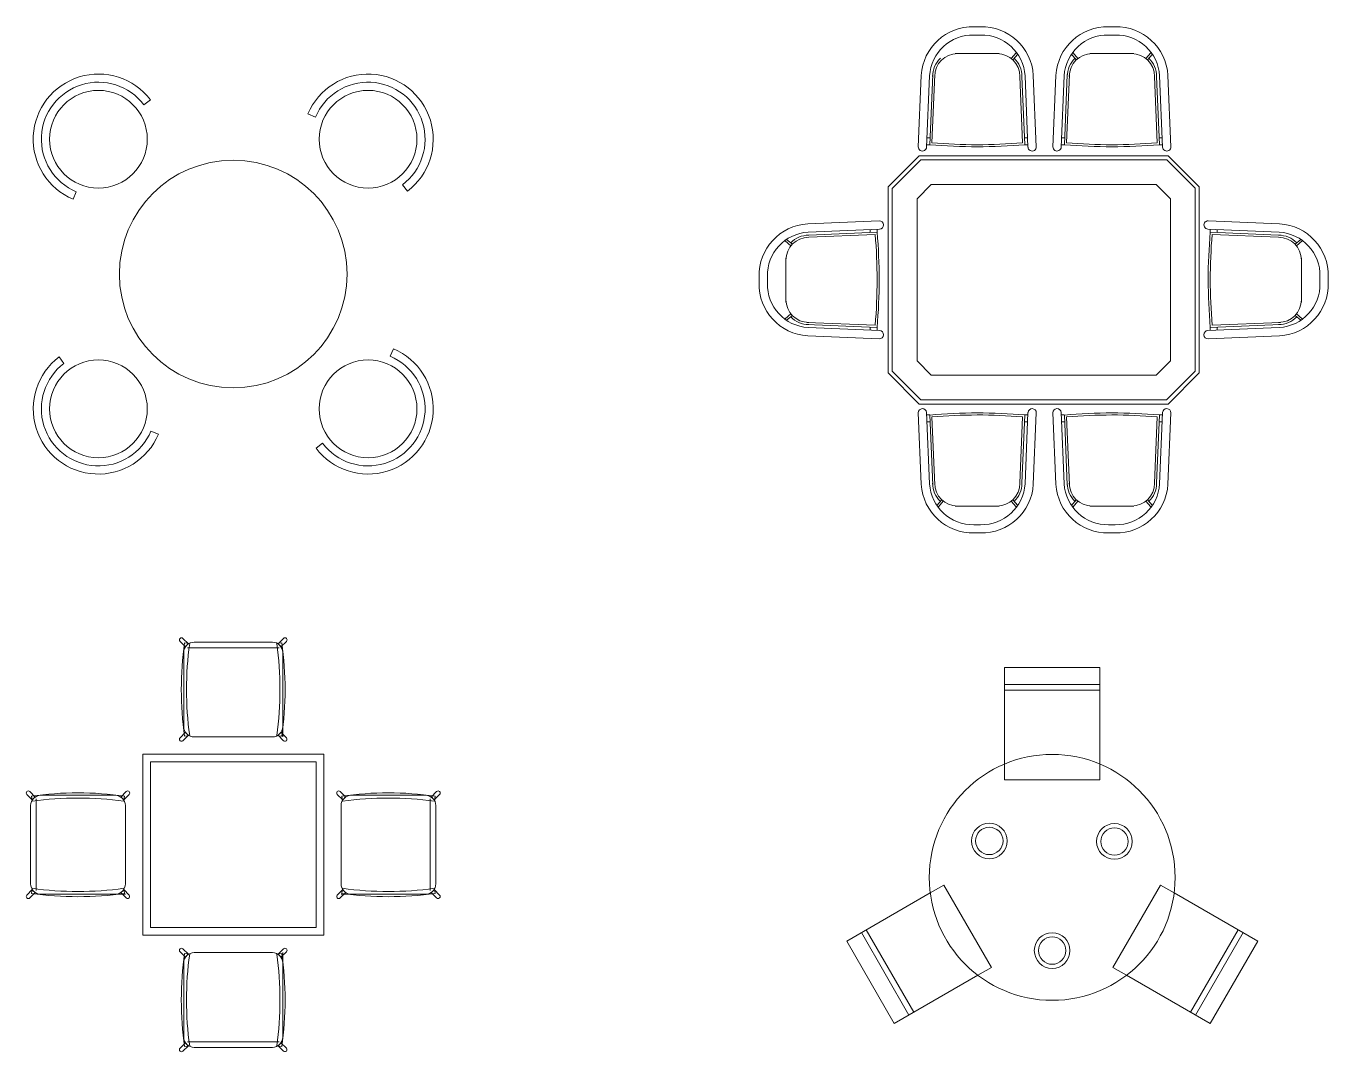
# Model space of a CAD drawing. Header units: millimetres. Extents: x 15905 to 65459, y 54615 to 76704.
# Drawn here: x 42190 to 48485, y 61140 to 66097 of the extents above; entities that cross this region are included whole.
import ezdxf

# ---------------------------------------------------------------- set-up
doc = ezdxf.new("R2010")
doc.units = ezdxf.units.MM
doc.layers.add('Столы', color=250, linetype='Continuous', lineweight=5)

# ---------------------------------------------------------------- blocks, each defined once
blk = doc.blocks.new('ОГ013 на6 персон стол1200х1505')
for p, q in [((-1056.3, 773), (-1089.2, 773)), ((-405.9, 773), (-438.8, 773)), ((-1056.8, 733), (-1088.8, 733)), ((-406.4, 733), (-438.3, 733)), ((-967.3, 643.1), (-1180.1, 643.1)), ((-908.4, 618.9), (-884.9, 646.5)), ((-900.8, 612.4), (-877.3, 640)), ((-594.4, 612.4), (-617.9, 640)), ((-586.8, 618.9), (-610.3, 646.5)), ((-316.9, 643.1), (-529.6, 643.1)), ((-258, 618.9), (-234.5, 646.5)), ((-250.4, 612.4), (-226.9, 640)), ((-1343.5, 538), (-1357.8, 193)), ((-1303.5, 535.9), (-1317.8, 191.3)), ((-1288.3, 542.7), (-1302.4, 202.9)), ((-1278.3, 542.1), (-1292, 212.3)), ((-866.9, 532.8), (-853.6, 212.1)), ((-856.9, 533), (-843.2, 203)), ((-842.1, 535.9), (-827.8, 191.3)), ((-802.2, 538), (-787.8, 193)), ((-693, 538), (-707.4, 193)), ((-653.1, 535.9), (-667.4, 191.3)), ((-637.9, 542.7), (-652, 202.9)), ((-627.9, 542.1), (-641.6, 212.3)), ((-216.5, 532.8), (-203.2, 212.1)), ((-206.5, 533), (-192.8, 203)), ((-191.7, 535.9), (-177.3, 191.3)), ((-151.7, 538), (-137.4, 193)), ((-1317.8, 203), (-1302.8, 203)), ((-1316.4, 235.6), (-1301.5, 235.6)), ((-829.2, 235.6), (-844.2, 235.6)), ((-827.8, 203), (-842.8, 203)), ((-667.4, 203), (-652.4, 203)), ((-666, 235.6), (-651, 235.6)), ((-178.8, 235.6), (-193.7, 235.6)), ((-177.3, 203), (-192.4, 203)), ((-1354, 150), (-1504, 0)), ((-1484, -8.3), (-1345.7, 130)), ((-150, 150), (-1354, 150)), ((-1345.7, 130), (-157.7, 130)), ((-157.7, 130), (-20, -7.7)), ((0, 0), (-150, 150)), ((-1504, 0), (-1504, -900)), ((-1364, -58), (-1296, 10)), ((-1296, 10), (-208, 10)), ((-208, 10), (-140, -58)), ((0, -900), (0, 0)), ((-1484, -891.7), (-1484, -8.3)), ((-1364, -842), (-1364, -58)), ((-140, -58), (-140, -842)), ((-20, -7.7), (-20, -891.1)), ((-1891.9, -179.3), (-1547, -165)), ((388, -179.3), (43, -165)), ((-1889.9, -219.3), (-1545.3, -205)), ((-1887, -234.1), (-1556.9, -220.4)), ((-1886.8, -244.1), (-1566.1, -230.8)), ((-1589.6, -206.4), (-1589.6, -221.4)), ((-1557, -205), (-1557, -220)), ((385.9, -219.3), (41.3, -205)), ((53, -205), (53, -220)), ((383, -234.1), (53, -220.4)), ((382.8, -244.1), (62.1, -230.8)), ((85.6, -206.4), (85.6, -221.4)), ((-1972.9, -285.6), (-2000.5, -262.1)), ((-1966.4, -278), (-1994, -254.5)), ((462.4, -278), (490, -254.5)), ((468.9, -285.6), (496.5, -262.1)), ((-1997.1, -344.5), (-1997.1, -557.2)), ((493.1, -344.5), (493.1, -557.2)), ((-2127, -433.5), (-2127, -466.4)), ((-2086.9, -434), (-2086.9, -466)), ((583, -434), (583, -466)), ((623, -433.5), (623, -466.4)), ((-1972.9, -614.4), (-2000.5, -637.9)), ((-1966.4, -622), (-1994, -645.5)), ((462.4, -622), (490, -645.5)), ((468.9, -614.4), (496.5, -637.9)), ((-1896.7, -665.5), (-1556.9, -679.6)), ((-1896.1, -655.5), (-1566.3, -669.2)), ((-1889.9, -680.7), (-1545.3, -695)), ((-1589.6, -693.6), (-1589.6, -678.6)), ((-1557, -695), (-1557, -680)), ((385.9, -680.7), (41.3, -695)), ((392.7, -665.5), (52.9, -679.6)), ((53, -695), (53, -680)), ((392.1, -655.5), (62.3, -669.2)), ((85.6, -693.6), (85.6, -678.6)), ((-1891.9, -720.7), (-1547, -735)), ((388, -720.7), (43, -735)), ((-1296, -910), (-1364, -842)), ((-140, -842), (-208, -910)), ((-1504, -900), (-1354, -1050)), ((-1345.7, -1030), (-1484, -891.7)), ((-208, -910), (-1296, -910)), ((-20, -891.1), (-158, -1029.1)), ((-150, -1050), (0, -900)), ((-1354, -1050), (-150, -1050)), ((-158, -1029.1), (-1345.7, -1030)), ((-1343.5, -1438), (-1357.8, -1093)), ((-1303.5, -1435.9), (-1317.8, -1091.3)), ((-1317.8, -1103), (-1302.8, -1103)), ((-1288.3, -1442.7), (-1302.4, -1102.9)), ((-1278.3, -1442.1), (-1292, -1112.3)), ((-866.9, -1432.8), (-853.6, -1112.1)), ((-856.9, -1433), (-843.2, -1103)), ((-827.8, -1103), (-842.8, -1103)), ((-842.1, -1435.9), (-827.8, -1091.3)), ((-802.2, -1438), (-787.8, -1093)), ((-693, -1438), (-707.4, -1093)), ((-653.1, -1435.9), (-667.4, -1091.3)), ((-667.4, -1103), (-652.4, -1103)), ((-637.9, -1442.7), (-652, -1102.9)), ((-627.9, -1442.1), (-641.6, -1112.3)), ((-216.5, -1432.8), (-203.2, -1112.1)), ((-206.5, -1433), (-192.8, -1103)), ((-177.3, -1103), (-192.4, -1103)), ((-191.7, -1435.9), (-177.3, -1091.3)), ((-151.7, -1438), (-137.4, -1093)), ((-1316.4, -1135.6), (-1301.5, -1135.6)), ((-829.2, -1135.6), (-844.2, -1135.6)), ((-666, -1135.6), (-651, -1135.6)), ((-178.8, -1135.6), (-193.7, -1135.6)), ((-1244.8, -1512.4), (-1268.3, -1540)), ((-1237.2, -1518.9), (-1260.7, -1546.5)), ((-967.3, -1543.1), (-1180.1, -1543.1)), ((-908.4, -1518.9), (-884.9, -1546.5)), ((-900.8, -1512.4), (-877.3, -1540)), ((-594.4, -1512.4), (-617.9, -1540)), ((-586.8, -1518.9), (-610.3, -1546.5)), ((-316.9, -1543.1), (-529.6, -1543.1)), ((-258, -1518.9), (-234.5, -1546.5)), ((-250.4, -1512.4), (-226.9, -1540)), ((-1056.8, -1633), (-1088.8, -1633)), ((-406.4, -1633), (-438.3, -1633)), ((-1056.3, -1673), (-1089.2, -1673)), ((-405.9, -1673), (-438.8, -1673))]:
    blk.add_line(p, q)
for centre, radius, start, end in [((-1093.9, 523), 250, 88.61126, 176.56078), ((-1051.7, 523), 250, 3.43926, 91.39105), ((-443.4, 523), 250, 88.61126, 176.56078), ((-401.3, 523), 250, 3.43926, 91.39105), ((-1093.9, 523), 210, 88.6114, 176.56086), ((-1051.7, 523), 210, 3.43919, 91.39135), ((-443.4, 523), 210, 88.6114, 176.56086), ((-401.3, 523), 210, 3.43919, 91.39135), ((-1168.6, 533), 110.1, 90, 180), ((-977.1, 533), 110.1, 0, 90), ((-518.1, 533), 110.1, 90, 180), ((-326.6, 533), 110.1, 0, 90), ((-1168.6, 533), 120.1, 133.34685, 180), ((-977.1, 533), 120.1, 0, 46.64968), ((-518.1, 533), 120.1, 133.34685, 180), ((-326.6, 533), 120.1, 0, 46.64968), ((-1337.8, 192.2), 20, 177.6224, 357.6224), ((-1071.6, 2814), 2621.1, 264.94777, 275.00659), ((-1071.6, 2814), 2611.1, 265.15612, 274.78861), ((-807.8, 192.2), 20, 182.37879, 2.37879), ((-687.4, 192.2), 20, 177.6224, 357.6224), ((-421.1, 2814), 2621.1, 264.94777, 275.00659), ((-421.1, 2814), 2611.1, 265.15612, 274.78861), ((-157.4, 192.2), 20, 182.37879, 2.37879), ((-1877, -428.9), 250, 93.43926, 181.39105), ((-1546.1, -185), 20, 272.37879, 92.37879), ((42.2, -185), 20, 87.62121, 267.62121), ((373, -428.9), 250, 358.60895, 86.56074), ((-1877, -428.9), 210, 93.43919, 181.39135), ((-1887, -354.2), 110.1, 90, 180), ((-1887, -354.2), 120.1, 90, 136.64968), ((-4168, -448.7), 2611.1, 355.15612, 4.78861), ((-4168, -448.7), 2621.1, 354.94777, 5.00659), ((2664, -448.7), 2621.1, 174.99341, 185.05223), ((2664, -448.7), 2611.1, 175.21139, 184.84388), ((383, -354.2), 120.1, 43.35032, 90), ((383, -354.2), 110.1, 0, 90), ((373, -428.9), 210, 358.60865, 86.56081), ((-1877, -471.1), 250, 178.61126, 266.56078), ((-1877, -471.1), 210, 178.6114, 266.56086), ((373, -471.1), 210, 273.43914, 1.3886), ((373, -471.1), 250, 273.43922, 1.38874), ((-1887, -545.8), 110.1, 180, 270), ((383, -545.8), 110.1, 270, 0), ((-1887, -545.8), 120.1, 223.34685, 270), ((383, -545.8), 120.1, 270, 316.65315), ((-1546.1, -715), 20, 267.6224, 87.6224), ((42.2, -715), 20, 92.3776, 272.3776), ((-1337.8, -1092.2), 20, 2.3776, 182.3776), ((-1071.6, -3714), 2621.1, 84.99341, 95.05223), ((-1071.6, -3714), 2611.1, 85.21139, 94.84388), ((-807.8, -1092.2), 20, 357.62121, 177.62121), ((-687.4, -1092.2), 20, 2.3776, 182.3776), ((-421.1, -3714), 2621.1, 84.99341, 95.05223), ((-421.1, -3714), 2611.1, 85.21139, 94.84388), ((-157.4, -1092.2), 20, 357.62121, 177.62121), ((-1093.9, -1423), 250, 183.43922, 271.38874), ((-1093.9, -1423), 210, 183.43914, 271.3886), ((-1168.6, -1433), 120.1, 180, 226.65315), ((-1168.6, -1433), 110.1, 180, 270), ((-1051.7, -1423), 250, 268.60895, 356.56074), ((-1051.7, -1423), 210, 268.60865, 356.56081), ((-977.1, -1433), 110.1, 270, 0), ((-977.1, -1433), 120.1, 313.35032, 0), ((-443.4, -1423), 250, 183.43922, 271.38874), ((-443.4, -1423), 210, 183.43914, 271.3886), ((-518.1, -1433), 120.1, 180, 226.65315), ((-518.1, -1433), 110.1, 180, 270), ((-401.3, -1423), 250, 268.60895, 356.56074), ((-401.3, -1423), 210, 268.60865, 356.56081), ((-326.6, -1433), 110.1, 270, 0), ((-326.6, -1433), 120.1, 313.35032, 0)]:
    blk.add_arc(centre, radius, start, end)
blk = doc.blocks.new('ОГ016 на4персон столR550')
for p, q in [((-431.7, 817.8), (-400.3, 841.6)), ((397.4, 758.5), (361.1, 773.8)), ((-758.5, 397.4), (-773.8, 361.1)), ((817.8, 431.7), (841.6, 400.3)), ((758.5, -397.4), (773.8, -361.1)), ((-817.8, -431.7), (-841.6, -400.3)), ((-397.4, -758.5), (-361.1, -773.8)), ((431.7, -817.8), (400.3, -841.6))]:
    blk.add_line(p, q)
for centre in [(-651.4, 651.4), (651.4, 651.4), (-651.4, -651.4), (651.4, -651.4)]:
    blk.add_circle(centre, 236.2)
at = {"ltscale": 0.5}
blk.add_circle((0, 0), 550, dxfattribs=at)
for centre, radius, start, end in [((-651.4, 651.4), 315, 37.13608, 247.13608), ((651.4, 651.4), 315, 307.13608, 157.13608), ((-651.4, 651.4), 275.6, 37.13608, 247.13608), ((651.4, 651.4), 275.6, 307.13608, 157.13608), ((651.4, -651.4), 315, 217.13608, 67.13608), ((-651.4, -651.4), 315, 127.13608, 337.13608), ((-651.4, -651.4), 275.6, 127.13608, 337.13608), ((651.4, -651.4), 275.6, 217.13608, 67.13608)]:
    blk.add_arc(centre, radius, start, end)
blk = doc.blocks.new('ОГ022 на4персон стол875х875')
for p, q in [((-694.6, 545.4), (-668.2, 519.1)), ((-654.1, 533.2), (-680.4, 559.6)), ((-647.7, 534.4), (-672.4, 537.9)), ((-216, 514), (-659, 514)), ((-626.5, 541.5), (-248.5, 541.5)), ((-227.3, 534.4), (-202.6, 537.9)), ((-194.6, 559.6), (-220.9, 533.2)), ((-206.8, 519.1), (-180.4, 545.4)), ((-676.5, 133.5), (-676.5, 491.5)), ((-198.5, 491.5), (-198.5, 83.5)), ((-198.5, 83.5), (-198.5, 133.5)), ((-694.6, 79.6), (-668.2, 105.9)), ((-654.1, 91.8), (-680.4, 65.4)), ((-647.7, 90.6), (-672.4, 87.1)), ((-248.5, 83.5), (-626.5, 83.5)), ((-227.3, 90.6), (-202.6, 87.1)), ((-194.6, 65.4), (-220.9, 91.8)), ((-206.8, 105.9), (-180.4, 79.6)), ((-875, -875), (-875, 0)), ((-875, 0), (0, 0)), ((0, 0), (0, -875)), ((-837.5, -837.5), (-837.5, -37.5)), ((-837.5, -37.5), (-37.5, -37.5)), ((-37.5, -37.5), (-37.5, -837.5)), ((-1420.4, -180.4), (-1394.1, -206.8)), ((-954.6, -180.4), (-980.9, -206.8)), ((79.6, -180.4), (105.9, -206.8)), ((545.4, -180.4), (519.1, -206.8)), ((-1408.2, -220.9), (-1434.6, -194.6)), ((-1416.5, -248.5), (-1416.5, -626.5)), ((-1409.4, -227.3), (-1412.9, -202.6)), ((-1389, -659), (-1389, -216)), ((-1008.5, -198.5), (-1366.5, -198.5)), ((-966.8, -220.9), (-940.4, -194.6)), ((-965.6, -227.3), (-962.1, -202.6)), ((-958.5, -626.5), (-958.5, -248.5)), ((91.8, -220.9), (65.4, -194.6)), ((83.5, -626.5), (83.5, -248.5)), ((90.6, -227.3), (87.1, -202.6)), ((133.5, -198.5), (491.5, -198.5)), ((514, -659), (514, -216)), ((533.2, -220.9), (559.6, -194.6)), ((534.4, -227.3), (537.9, -202.6)), ((541.5, -248.5), (541.5, -626.5)), ((-1434.6, -680.4), (-1408.2, -654.1)), ((-1394.1, -668.2), (-1420.4, -694.6)), ((-1409.4, -647.7), (-1412.9, -672.4)), ((-1366.5, -676.5), (-958.5, -676.5)), ((-958.5, -676.5), (-1008.5, -676.5)), ((-980.9, -668.2), (-954.6, -694.6)), ((-940.4, -680.4), (-966.8, -654.1)), ((-965.6, -647.7), (-962.1, -672.4)), ((65.4, -680.4), (91.8, -654.1)), ((105.9, -668.2), (79.6, -694.6)), ((491.5, -676.5), (83.5, -676.5)), ((83.5, -676.5), (133.5, -676.5)), ((90.6, -647.7), (87.1, -672.4)), ((519.1, -668.2), (545.4, -694.6)), ((559.6, -680.4), (533.2, -654.1)), ((534.4, -647.7), (537.9, -672.4)), ((0, -875), (-875, -875)), ((-37.5, -837.5), (-837.5, -837.5)), ((-654.1, -966.8), (-680.4, -940.4)), ((-194.6, -940.4), (-220.9, -966.8)), ((-694.6, -954.6), (-668.2, -980.9)), ((-647.7, -965.6), (-672.4, -962.1)), ((-248.5, -958.5), (-626.5, -958.5)), ((-227.3, -965.6), (-202.6, -962.1)), ((-206.8, -980.9), (-180.4, -954.6)), ((-198.5, -1366.5), (-198.5, -958.5)), ((-198.5, -958.5), (-198.5, -1008.5)), ((-676.5, -1008.5), (-676.5, -1366.5)), ((-694.6, -1420.4), (-668.2, -1394.1)), ((-654.1, -1408.2), (-680.4, -1434.6)), ((-647.7, -1409.4), (-672.4, -1412.9)), ((-216, -1389), (-659, -1389)), ((-626.5, -1416.5), (-248.5, -1416.5)), ((-227.3, -1409.4), (-202.6, -1412.9)), ((-194.6, -1434.6), (-220.9, -1408.2)), ((-206.8, -1394.1), (-180.4, -1420.4))]:
    blk.add_line(p, q)
for centre, radius, start, end in [((-687.5, 552.5), 10, 45, 225), ((924.8, 312.5), 1613.1, 171.96698, 188.03302), ((-626.5, 491.5), 50, 90, 180), ((-626.5, 491.5), 50, 123.46304, 146.53696), ((924.8, 312.5), 1588.1, 171.96698, 188.03302), ((-248.5, 491.5), 50, 0, 90), ((-1799.8, 312.5), 1588.1, 351.96698, 8.03302), ((-248.5, 491.5), 50, 33.46304, 56.53696), ((-1799.8, 312.5), 1613.1, 351.96698, 8.03302), ((-187.5, 552.5), 10, 315, 135), ((-626.5, 133.5), 50, 180, 270), ((-248.5, 133.5), 50, 270, 0), ((-687.5, 72.5), 10, 135, 315), ((-626.5, 133.5), 50, 213.46304, 236.53696), ((-248.5, 133.5), 50, 303.46304, 326.53696), ((-187.5, 72.5), 10, 225, 45), ((-1427.5, -187.5), 10, 45, 225), ((-1187.5, -1799.8), 1613.1, 81.96698, 98.03302), ((-947.5, -187.5), 10, 315, 135), ((72.5, -187.5), 10, 45, 225), ((312.5, -1799.8), 1613.1, 81.96698, 98.03302), ((552.5, -187.5), 10, 315, 135), ((-1366.5, -248.5), 50, 90, 180), ((-1187.5, -1799.8), 1588.1, 81.96698, 98.03302), ((-1366.5, -248.5), 50, 123.46304, 146.53696), ((-1008.5, -248.5), 50, 0, 90), ((-1008.5, -248.5), 50, 33.46304, 56.53696), ((133.5, -248.5), 50, 90, 180), ((312.5, -1799.8), 1588.1, 81.96698, 98.03302), ((133.5, -248.5), 50, 123.46304, 146.53696), ((491.5, -248.5), 50, 0, 90), ((491.5, -248.5), 50, 33.46304, 56.53696), ((-1366.5, -626.5), 50, 180, 270), ((-1008.5, -626.5), 50, 270, 0), ((133.5, -626.5), 50, 180, 270), ((491.5, -626.5), 50, 270, 0), ((-1427.5, -687.5), 10, 135, 315), ((-1187.5, 924.8), 1613.1, 261.96698, 278.03302), ((-1187.5, 924.8), 1588.1, 261.96698, 278.03302), ((-1366.5, -626.5), 50, 213.46304, 236.53696), ((-1008.5, -626.5), 50, 303.46304, 326.53696), ((-947.5, -687.5), 10, 225, 45), ((72.5, -687.5), 10, 135, 315), ((312.5, 924.8), 1613.1, 261.96698, 278.03302), ((312.5, 924.8), 1588.1, 261.96698, 278.03302), ((133.5, -626.5), 50, 213.46304, 236.53696), ((491.5, -626.5), 50, 303.46304, 326.53696), ((552.5, -687.5), 10, 225, 45), ((-687.5, -947.5), 10, 45, 225), ((-187.5, -947.5), 10, 315, 135), ((924.8, -1187.5), 1613.1, 171.96698, 188.03302), ((-626.5, -1008.5), 50, 90, 180), ((-626.5, -1008.5), 50, 123.46304, 146.53696), ((924.8, -1187.5), 1588.1, 171.96698, 188.03302), ((-248.5, -1008.5), 50, 0, 90), ((-1799.8, -1187.5), 1588.1, 351.96698, 8.03302), ((-248.5, -1008.5), 50, 33.46304, 56.53696), ((-1799.8, -1187.5), 1613.1, 351.96698, 8.03302), ((-626.5, -1366.5), 50, 180, 270), ((-248.5, -1366.5), 50, 270, 0), ((-687.5, -1427.5), 10, 135, 315), ((-626.5, -1366.5), 50, 213.46304, 236.53696), ((-248.5, -1366.5), 50, 303.46304, 326.53696), ((-187.5, -1427.5), 10, 225, 45)]:
    blk.add_arc(centre, radius, start, end)
blk = doc.blocks.new('ОГ024 на3персон столR595')
for p, q in [((-230, 1013.8), (-230, 547.7)), ((230, 1013.8), (-230, 1013.8)), ((230, 1013.8), (230, 547.7)), ((230, 931.9), (-230, 931.9)), ((230, 904.6), (-230, 904.6)), ((-230, 471.9), (-230, 547.7)), ((230, 471.9), (230, 547.7)), ((230, 471.9), (-230, 471.9)), ((-523.7, -36.8), (-589.3, -74.6)), ((-293.7, -435.1), (-523.7, -36.8)), ((293.7, -435.1), (523.7, -36.8)), ((523.7, -36.8), (589.3, -74.6)), ((-993, -307.7), (-589.3, -74.6)), ((993, -307.7), (589.3, -74.6)), ((-763, -706.1), (-993, -307.7)), ((-692.1, -665.1), (-922.1, -266.8)), ((-668.4, -651.5), (-898.4, -253.1)), ((668.4, -651.5), (898.4, -253.1)), ((692.1, -665.1), (922.1, -266.8)), ((763, -706.1), (993, -307.7)), ((-293.7, -435.1), (-359.3, -473)), ((293.7, -435.1), (359.3, -473)), ((-763, -706.1), (-359.3, -473)), ((763, -706.1), (359.3, -473))]:
    blk.add_line(p, q)
for centre, radius in [((0, 0), 594), ((-303.8, 176), 86.2), ((300.8, 173.7), 86.2), ((-303.8, 176), 66.2), ((300.8, 173.7), 66.2), ((-0.2, -353.7), 86.2), ((-0.2, -353.7), 66.2)]:
    blk.add_circle(centre, radius)

msp = doc.modelspace()

# ---------------------------------------------------------------- block references
at = {"layer": 'Столы'}
for name, p in [('ОГ013 на6 персон стол1200х1505', (47858.4, 65320.3)), ('ОГ016 на4персон столR550', (43190.5, 64898.3)), ('ОГ022 на4персон стол875х875', (43628, 62578.2)), ('ОГ024 на3персон столR595', (47147.5, 61983.1))]:
    msp.add_blockref(name, p, dxfattribs=at)

doc.saveas('drawing.dxf')
